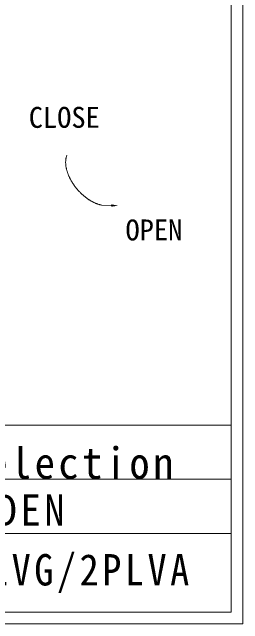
# Model space of a CAD drawing. Units: millimetres, scale not verified. Extents: x -461 to 461, y -319 to 319.
# Drawn here: x 363.5 to 460.7, y -318.8 to -61.5 of the extents above; entities that cross this region are included whole.
import ezdxf
from ezdxf.enums import TextEntityAlignment as Align

# ---------------------------------------------------------------- set-up
doc = ezdxf.new("R2010")
doc.units = ezdxf.units.MM
doc.header["$LTSCALE"] = 3
for name, color, linetype, lineweight in [('0-0_0', 7, 'Continuous', 18), ('0-B_02___PRT_ALL_AXES', 7, 'Continuous', 18), ('2-9_4', 7, 'Continuous', 18)]:
    doc.layers.add(name, color=color, linetype=linetype, lineweight=lineweight)
doc.styles.add('ＭＳ ゴシック', font='')
doc.styles.get('ＭＳ ゴシック').set_extended_font_data('MS Gothic')

# ---------------------------------------------------------------- blocks, each defined once
blk = doc.blocks.new('X81')
at = {"layer": '2-9_4', "color": 4}
blk.add_line((2994.76, -91.221), (2990.823, -91.094), dxfattribs=at)
at = {"layer": '2-9_4'}
blk.add_solid([(2994.776, -90.721), (2997.759, -91.318), (2994.744, -91.721)], dxfattribs=at)

msp = doc.modelspace()

# ---------------------------------------------------------------- linework, layer by layer
at = {"layer": '0-0_0'}
for p, q in [((460.673, -318.828), (460.673, 318.828)), ((455.801, -313.956), (455.801, 313.956)), ((269.548, -235.229), (455.801, -235.229)), ((455.801, -235.229), (455.801, -313.956)), ((269.548, -258.057), (455.801, -258.057)), ((269.548, -280.885), (455.801, -280.885)), ((-455.88, -313.956), (455.801, -313.956)), ((41.612, -313.956), (455.801, -313.956)), ((-460.751, -318.828), (460.673, -318.828))]:
    msp.add_line(p, q, dxfattribs=at)
at = {"layer": '0-B_02___PRT_ALL_AXES', "color": 4}
for points in [[(386.08, -124.017), (386.097, -123.797), (386.12, -123.577), (386.149, -123.358), (386.183, -123.14), (386.224, -122.923), (386.271, -122.706), (386.324, -122.491), (386.383, -122.279), (386.45, -122.068), (386.523, -121.859), (386.603, -121.654)], [(388.29, -132.223), (388.183, -132.03), (388.079, -131.835), (387.976, -131.64), (387.876, -131.443), (387.777, -131.246), (387.681, -131.047), (387.587, -130.847), (387.495, -130.647), (387.405, -130.445), (387.318, -130.242), (387.233, -130.039), (387.15, -129.834), (387.07, -129.628), (386.992, -129.422), (386.917, -129.214), (386.844, -129.006), (386.774, -128.796), (386.707, -128.586), (386.642, -128.375), (386.581, -128.163), (386.522, -127.95), (386.466, -127.736), (386.414, -127.522), (386.364, -127.307), (386.318, -127.091), (386.276, -126.874), (386.236, -126.657), (386.201, -126.439), (386.169, -126.22), (386.14, -126.001), (386.116, -125.782), (386.096, -125.562), (386.08, -125.342), (386.068, -125.121), (386.061, -124.9), (386.058, -124.68), (386.06, -124.459), (386.068, -124.238), (386.08, -124.017)], [(393.743, -138.824), (393.575, -138.681), (393.408, -138.536), (393.243, -138.39), (393.079, -138.242), (392.917, -138.093), (392.756, -137.942), (392.596, -137.789), (392.438, -137.636), (392.281, -137.48), (392.125, -137.324), (391.971, -137.166), (391.819, -137.006), (391.668, -136.845), (391.518, -136.683), (391.37, -136.519), (391.223, -136.355), (391.078, -136.188), (390.934, -136.021), (390.792, -135.852), (390.651, -135.682), (390.512, -135.511), (390.374, -135.338), (390.238, -135.164), (390.104, -134.989), (389.971, -134.813), (389.84, -134.635), (389.71, -134.457), (389.582, -134.277), (389.456, -134.096), (389.331, -133.914), (389.209, -133.73), (389.087, -133.546), (388.968, -133.36), (388.85, -133.174), (388.735, -132.986), (388.62, -132.797), (388.508, -132.607), (388.398, -132.415), (388.29, -132.223)], [(401.319, -142.718), (401.102, -142.676), (400.887, -142.629), (400.672, -142.578), (400.458, -142.524), (400.245, -142.465), (400.033, -142.403), (399.822, -142.337), (399.612, -142.267), (399.404, -142.195), (399.197, -142.118), (398.991, -142.039), (398.786, -141.957), (398.582, -141.872), (398.38, -141.783), (398.179, -141.692), (397.979, -141.599), (397.78, -141.502), (397.583, -141.403), (397.387, -141.302), (397.192, -141.198), (396.999, -141.091), (396.806, -140.983), (396.616, -140.872), (396.426, -140.759), (396.238, -140.643), (396.051, -140.526), (395.865, -140.406), (395.681, -140.285), (395.498, -140.161), (395.317, -140.035), (395.136, -139.908), (394.958, -139.779), (394.78, -139.648), (394.604, -139.515), (394.429, -139.38), (394.255, -139.243), (394.083, -139.105), (393.913, -138.965), (393.743, -138.824)]]:
    msp.add_lwpolyline(points, dxfattribs=at)

# ---------------------------------------------------------------- block references
at = {"layer": '2-9_4'}
msp.add_blockref('X81', (-2589.504, -51.624), dxfattribs=at)

# ---------------------------------------------------------------- texts
at = {"layer": '0-0_0', "color": 3, "char_height": 13.2, "attachment_point": 7, "style": 'ＭＳ ゴシック'}
for s, insert in [('\\T1.17;\\W0.95;HTS\u3000Selection', (293.096, -258.022)), ('\\T1.18;\\W0.95;JODEN', (336.841, -277.811)), ('\\T1.18;\\W0.9;2PLVS/2PLVG/2PLVA', (277.472, -305.933))]:
    msp.add_mtext(s, dxfattribs=dict(at, insert=insert))
at = {"layer": '2-9_4', "style": 'ＭＳ ゴシック'}
for s, rotation, p in [('CLOSE', 0.11, (370.532, -112.834)), ('OPEN', 0.255, (411.29, -160.196))]:
    msp.add_text(s, height=8.798, rotation=rotation, dxfattribs=at).set_placement(p, align=Align.BOTTOM_LEFT)

doc.saveas('drawing.dxf')
